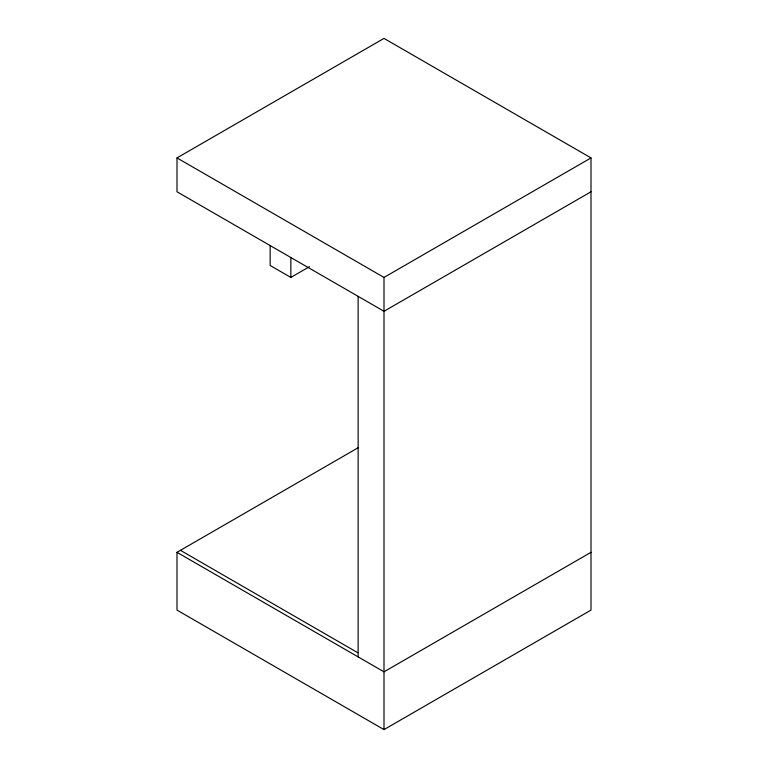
<?xml version="1.0" encoding="UTF-8"?>
<svg xmlns="http://www.w3.org/2000/svg" width="768" height="768" viewBox="0 0 768 768"><rect width="100%" height="100%" fill="white"/><g stroke="black" fill="none" stroke-linecap="round" stroke-linejoin="round"><path stroke-width="1.15" d="M591.005 191.779L384 311.29L176.995 191.779L176.995 157.91L384 38.4L591.005 157.91L591.005 610.09L384 729.6L176.995 610.09L176.995 552.317L358.128 447.744M270.144 245.558L270.144 265.478L290.851 277.43L309.475 266.678M176.995 157.91L384 277.43L591.005 157.91M591.005 552.317L384 671.837L176.995 552.317M180.442 550.33L357.773 652.714M384 277.43L384 729.6M358.128 296.352L358.128 656.89M290.851 257.51L290.851 277.43"/></g></svg>
